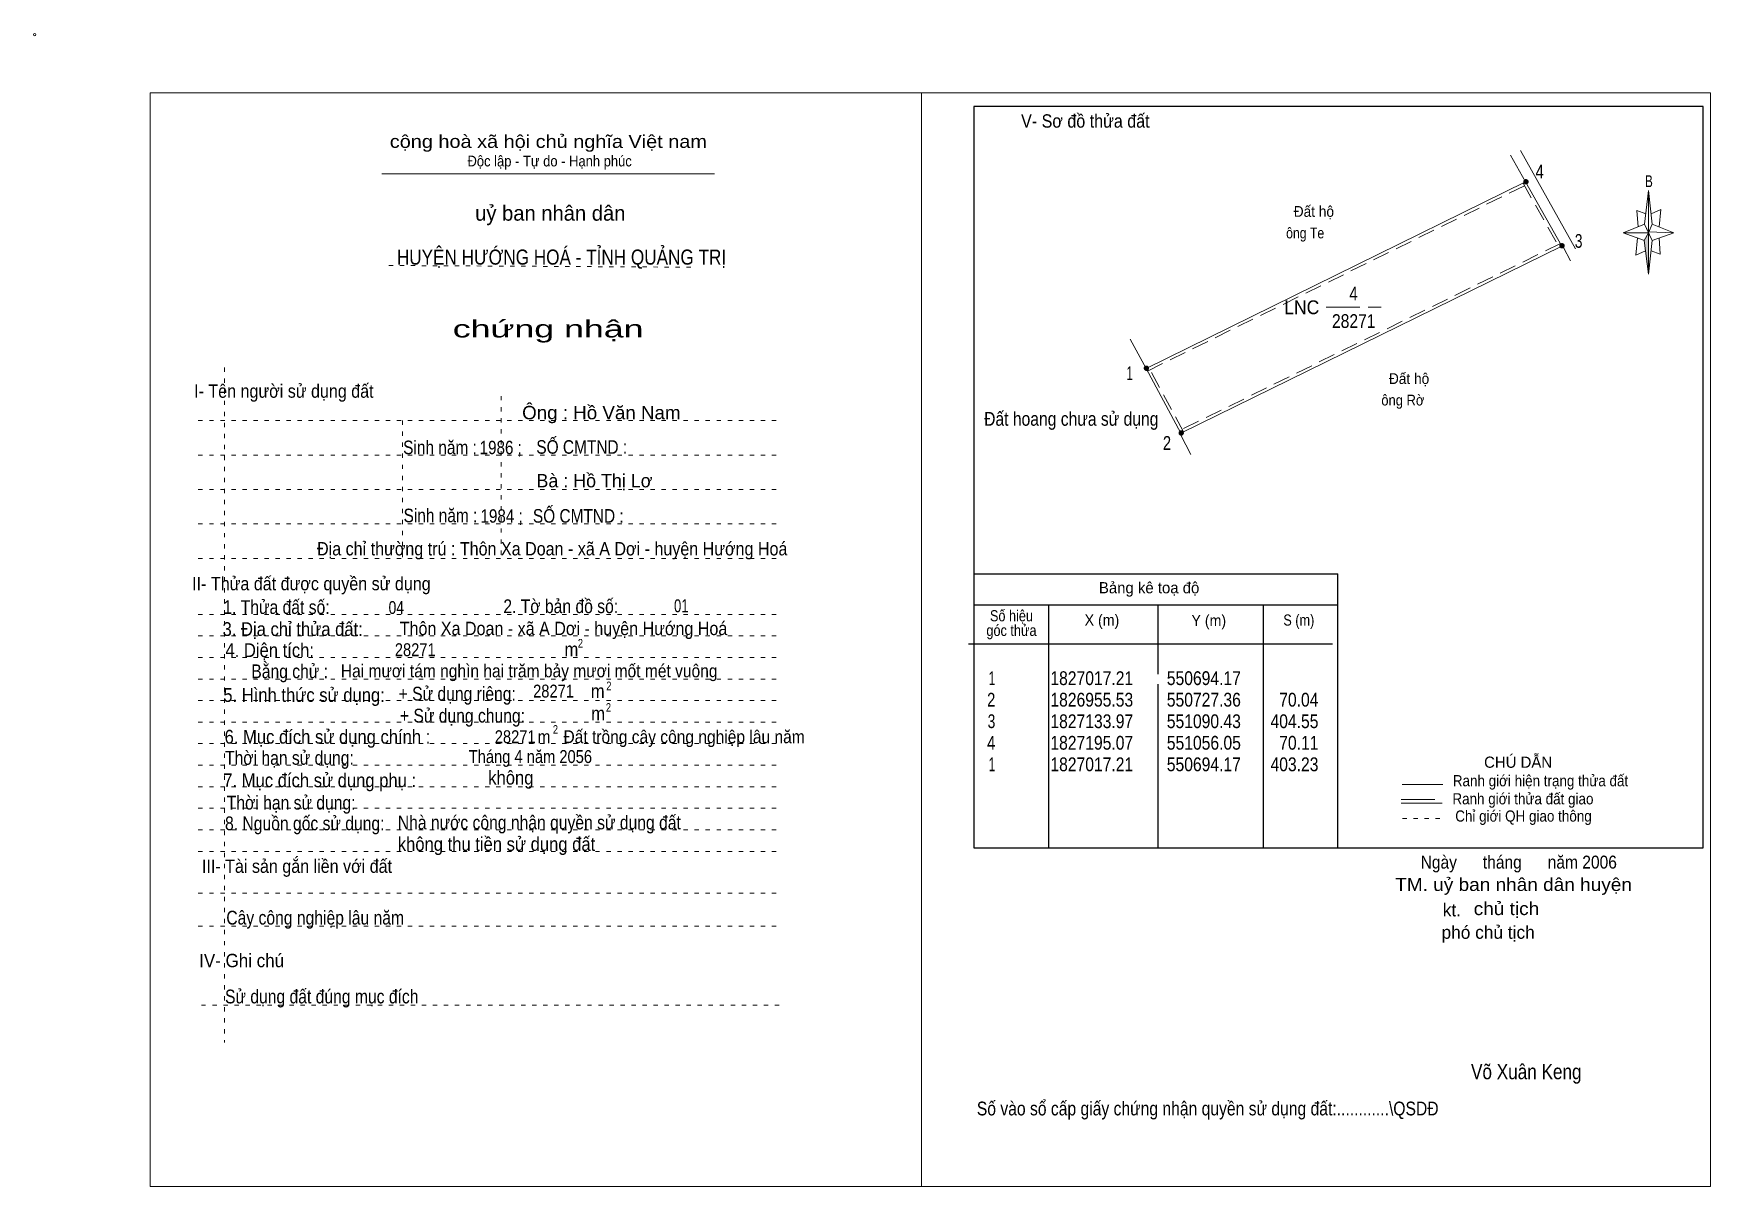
# Model space of a CAD drawing. Header units: centimetres. Extents: x -1.6 to 37.4, y -1.3 to 25.5.
import ezdxf
from ezdxf.enums import TextEntityAlignment as Align

# ---------------------------------------------------------------- set-up
doc = ezdxf.new("R2010")
doc.units = ezdxf.units.CM
doc.header["$LTSCALE"] = 0.13
for name, pattern in [('DOTTED', [1.5, 0.3, -1.2]), ('LONG_DASHED', [7.5, 6, -1.5]), ('MEDIUM_DASHED', [4.5, 3, -1.5])]:
    doc.linetypes.add(name, pattern=pattern)
for name, color, linetype, lineweight in [('1', 7, 'DOTTED', 13), ('10', 7, 'Continuous', 13), ('2', 7, 'Continuous', 25), ('3', 7, 'Continuous', 13), ('30', 7, 'Continuous', 13), ('32', 7, 'LONG_DASHED', 13), ('33', 7, 'LONG_DASHED', 13), ('35', 7, 'Continuous', 13)]:
    doc.layers.add(name, color=color, linetype=linetype, lineweight=lineweight)

msp = doc.modelspace()

# ---------------------------------------------------------------- hatches: boundary and pattern name
at = {"layer": '30'}
msp.add_hatch(color=256, dxfattribs=at).paths.add_polyline_path([(35.91, 20.87), (35.91, 19.91), (35.81, 20.69)])
at = {"layer": '32'}
for points in [[(33.1172, 22.0546, 1), (33.0172, 22.0546, 1)], [(33.9542, 20.5671, 1), (33.8542, 20.5671, 1)], [(24.3067, 17.7244, 1), (24.2067, 17.7244, 1)], [(25.1148, 16.2227, 1), (25.0148, 16.2227, 1)]]:
    msp.add_hatch(color=256, dxfattribs=at).paths.add_polyline_path(points)

# ---------------------------------------------------------------- linework, layer by layer
at = {"layer": '1', "linetype": 'Continuous'}
msp.add_line((6.51, 22.24), (14.23, 22.24), dxfattribs=at)
at = {"layer": '1'}
for p, q in [((6.67, 20.11), (13.82, 20.07)), ((2.86, 17.74), (2.86, 2.07)), ((9.28, 17.08), (9.28, 13.31)), ((2.25, 16.51), (15.75, 16.51)), ((6.99, 16.51), (6.99, 13.31)), ((2.25, 15.71), (15.75, 15.71)), ((2.25, 14.91), (15.75, 14.91)), ((2.25, 14.11), (15.75, 14.11)), ((2.25, 13.31), (15.75, 13.31)), ((2.25, 12.01), (15.75, 12.01)), ((2.25, 11.51), (15.75, 11.51)), ((2.25, 11.01), (15.75, 11.01)), ((2.25, 10.51), (15.75, 10.51)), ((2.25, 10.01), (15.75, 10.01)), ((2.25, 9.51), (15.75, 9.51)), ((2.25, 9.01), (15.75, 9.01)), ((2.25, 8.51), (15.75, 8.51)), ((2.25, 8.01), (15.75, 8.01)), ((2.25, 7.51), (15.75, 7.51)), ((2.25, 7.01), (15.75, 7.01)), ((2.25, 6.51), (15.75, 6.51)), ((2.25, 5.54), (15.75, 5.54)), ((2.25, 4.77), (15.75, 4.77)), ((2.32, 2.94), (15.82, 2.94))]:
    msp.add_line(p, q, dxfattribs=at)
at = {"layer": '10'}
for p, q in [((33.06, 22.05), (32.71, 22.67)), ((34.22, 20.5), (32.94, 22.78)), ((33.94, 20.53), (34.1, 20.22)), ((23.88, 18.4), (24.25, 17.72)), ((25.06, 16.17), (25.29, 15.72))]:
    msp.add_line(p, q, dxfattribs=at)
at = {"layer": '10', "linetype": 'MEDIUM_DASHED'}
for p, q in [((24.28, 17.66), (33.09, 21.99)), ((33, 22.02), (33.84, 20.53)), ((33.87, 20.62), (25.03, 16.28)), ((25.12, 16.25), (24.31, 17.75))]:
    msp.add_line(p, q, dxfattribs=at)
at = {"layer": '10'}
msp.add_lwpolyline([(25.06, 16.22), (24.25, 17.72), (33.06, 22.05), (33.9, 20.56)], close=True, dxfattribs=at)
msp.add_circle((-1.55, 25.47), 0.025, dxfattribs=at)
at = {"layer": '2'}
for p, q in [((20.25, 12.95), (28.7, 12.95)), ((28.7, 6.59), (28.7, 12.95)), ((20.25, 12.23), (28.7, 12.23)), ((21.99, 6.59), (21.99, 12.23)), ((24.53, 10.89), (24.53, 12.23)), ((26.97, 12.23), (26.97, 6.59)), ((20.13, 11.33), (28.58, 11.33)), ((24.53, 10.62), (24.53, 11.12)), ((24.53, 6.59), (24.53, 10.39))]:
    msp.add_line(p, q, dxfattribs=at)
msp.add_lwpolyline([(37.18, 23.8), (20.25, 23.8), (20.25, 6.59), (37.18, 6.59)], close=True, dxfattribs=at)
at = {"layer": '3'}
msp.add_line((19.04, 24.12), (19.04, -1.27), dxfattribs=at)
for points in [[(19.04, 24.12), (1.13, 24.12), (1.13, -1.27), (19.04, -1.27)], [(19.04, -1.27), (37.35, -1.27), (37.35, 24.12), (19.04, 24.12)]]:
    msp.add_lwpolyline(points, dxfattribs=at)
at = {"layer": '30'}
for p, q in [((35.82, 21.07), (35.91, 21.85)), ((36, 21.07), (36.5, 20.87)), ((35.82, 20.69), (35.32, 20.87)), ((36, 20.69), (35.91, 19.91)), ((36.16, 20.75), (36.18, 20.37)), ((36.18, 20.37), (35.97, 20.45))]:
    msp.add_line(p, q, dxfattribs=at)
for points in [[(35.91, 21.85), (36, 21.07), (35.91, 20.87)], [(35.91, 20.87), (35.32, 20.87), (35.82, 21.07), (36, 20.69), (36.5, 20.87), (35.91, 20.89)], [(35.91, 20.87), (35.91, 19.91), (35.81, 20.69)]]:
    msp.add_lwpolyline(points, close=True, dxfattribs=at)
for points in [[(35.97, 21.31), (36.2, 21.41), (36.16, 21.01)], [(35.91, 20.87), (35.82, 21.07), (35.32, 20.87)], [(35.85, 21.31), (35.64, 21.39), (35.67, 21.01)], [(35.66, 20.75), (35.62, 20.35), (35.84, 20.45)], [(35.91, 20.87), (36, 20.69), (36.5, 20.87)]]:
    msp.add_lwpolyline(points, dxfattribs=at)
at = {"layer": '32'}
for centre in [(33.0672, 22.0546), (33.9042, 20.5671), (24.2567, 17.7244), (25.0648, 16.2227)]:
    msp.add_circle(centre, 0.05, dxfattribs=at)
at = {"layer": '33'}
msp.add_line((28.43, 19.14), (29.71, 19.14), dxfattribs=at)
at = {"layer": '35'}
for p, q in [((30.19, 8.06), (31.14, 8.06)), ((30.17, 7.63), (31.12, 7.63))]:
    msp.add_line(p, q, dxfattribs=at)
at = {"layer": '35', "linetype": 'LONG_DASHED'}
msp.add_line((30.17, 7.71), (31.12, 7.71), dxfattribs=at)
at = {"layer": '35', "linetype": 'DOTTED'}
msp.add_line((30.2, 7.27), (31.19, 7.27), dxfattribs=at)

# ---------------------------------------------------------------- texts
at = {"layer": '1'}
for s, height, width, p in [('V- Sơ đồ thửa đất', 0.31, 0.9, (22.84, 23.31)), ('cộng hoà xã hội chủ nghĩa Việt nam', 0.3, 1.15, (10.375, 22.84)), ('Độc lập - Tự do - Hạnh phúc', 0.25, 0.9, (10.405, 22.41)), ('chứng nhận', 0.4, 1.55, (10.37, 18.44)), ('I- Tên người sử dụng đất', 0.31, 0.9, (4.235, 17.04)), ('II- Thửa đất được quyền sử dụng', 0.31, 0.9, (4.875, 12.57)), ('III- Tài sản gắn liền với đất', 0.31, 0.9, (4.54, 6.01)), ('IV- Ghi chú', 0.31, 0.95, (3.255, 3.82))]:
    msp.add_text(s, height=height, dxfattribs=dict(at, width=width)).set_placement(p, align=Align.CENTER)
msp.add_text('uỷ ban nhân dân', height=0.35, dxfattribs=at).set_placement((10.42, 21.15), align=Align.CENTER)
at = {"layer": '10'}
for s, width, p in [('  Đất hộ', 0.95, (27.5, 21.24)), ('ông Te', 0.85, (27.5, 20.74)), ('  Đất hộ', 0.95, (29.71, 17.36)), ('ông Rờ', 0.9, (29.71, 16.86))]:
    msp.add_text(s, height=0.25, dxfattribs=dict(at, width=width)).set_placement(p)
for s, height, width, p in [('Ông : Hồ Văn Nam', 0.31, 1.05, (11.605, 16.54)), ('Sinh năm :', 0.3149, 0.85, (7.86, 15.73)), ('1986 ;', 0.31, 0.85, (9.27, 15.73)), ('SỐ CMTND :', 0.3149, 0.85, (11.15, 15.74)), ('Sinh năm :', 0.3149, 0.85, (7.87, 14.15)), ('1984 ;', 0.31, 0.85, (9.29, 14.14)), ('SỐ CMTND :', 0.3149, 0.85, (11.07, 14.14)), ('Địa chỉ thường trú : Thôn Xa Doan - xã A Dơi - huyện Hướng Hoá', 0.31, 0.9, (10.465, 13.38)), ('04', 0.3, 0.8, (6.845, 12.02)), ('01', 0.3, 0.75, (13.46, 12.06)), (' Thôn Xa Doan - xã A Dơi - huyện Hướng Hoá', 0.31, 0.9, (10.675, 11.53)), ('28271', 0.3, 0.85, (7.285, 11.04)), ('Hai mươi tám nghìn hai trăm bảy mươi mốt mét vuông ', 0.3, 0.9, (9.98, 10.55)), ('28271', 0.3, 0.85, (10.495, 10.08)), ('m   Đất trồng cây công nghiệp lâu năm ', 0.3, 0.9, (13.275, 9.02)), ('28271', 0.3, 0.85, (9.605, 9.02)), ('Tháng 4 năm 2056 ', 0.3, 0.85, (10.005, 8.56)), ('Ngày      tháng      năm 2006', 0.3, 0.9, (32.9, 6.11)), ('TM. uỷ ban nhân dân huyện', 0.3, 1.1, (32.78, 5.59)), ('chủ tịch', 0.3, 1.1, (32.615, 5.03)), ('Võ Xuân Keng ', 0.35, 0.85, (33.13, 1.22))]:
    msp.add_text(s, height=height, dxfattribs=dict(at, width=width)).set_placement(p, align=Align.CENTER)
for s, height, p in [('Bà : Hồ Thị Lơ', 0.31, (11.445, 14.96)), ('kt.  ', 0.3, (31.46, 5)), ('phó chủ tịch ', 0.3, (32.245, 4.48))]:
    msp.add_text(s, height=height, dxfattribs=at).set_placement(p, align=Align.CENTER)
at = {"layer": '2'}
for s, height, width, p in [('HUYỆN HƯỚNG HOÁ - TỈNH QUẢNG TRỊ', 0.35, 0.85, (10.68, 20.13)), ('Số hiệu', 0.2591, 0.85, (21.125, 11.85)), ('3. Địa chỉ thửa đất:', 0.32, 0.9, (4.44, 11.51)), ('góc thửa', 0.2591, 0.85, (21.125, 11.51)), ('X (m)', 0.2591, 0.95, (23.225, 11.75)), ('Y (m)', 0.2591, 0.95, (25.705, 11.74)), ('S (m)', 0.2591, 0.85, (27.795, 11.75)), ('Số vào sổ cấp giấy chứng nhận quyền sử dụng đất:............\\QSDĐ', 0.32, 0.85, (25.68, 0.38))]:
    msp.add_text(s, height=height, dxfattribs=dict(at, width=width)).set_placement(p, align=Align.CENTER)
for s, height, width, p in [('Đất hoang chưa sử dụng', 0.32, 0.85, (20.49, 16.39)), ('1. Thửa đất số:', 0.32, 0.85, (2.83, 12.02)), ('2. Tờ bản đồ số:', 0.32, 0.85, (9.33, 12.04)), ('4. Diện tích:', 0.32, 0.9, (2.88, 11.02)), ('m', 0.32, 0.9, (10.75, 11.04)), ('2', 0.2, 0.8, (11.06, 11.24)), ('Bằng chử :', 0.32, 0.85, (3.48, 10.53)), ('5. Hình thức sử dụng:', 0.32, 0.9, (2.83, 9.98)), ('+ Sử dụng riêng:', 0.32, 0.85, (6.9, 10.01)), ('m', 0.32, 0.9, (11.36, 10.07)), ('2', 0.2, 0.8, (11.72, 10.25)), ('+ Sử dụng chung:', 0.32, 0.85, (6.93, 9.5)), ('m', 0.32, 0.9, (11.37, 9.55)), ('2', 0.2, 0.8, (11.71, 9.75)), ('6. Mục đích sử dụng chính : ', 0.32, 0.9, (2.86, 9.01)), ('2', 0.2, 0.8, (10.48, 9.24)), ('Thời hạn sử dụng: ', 0.32, 0.85, (2.87, 8.52)), ('7. Mục đích sử dụng phụ : ', 0.32, 0.9, (2.83, 8)), ('không', 0.32, 0.9, (8.98, 8.06)), ('Thời hạn sử dụng: ', 0.32, 0.85, (2.91, 7.48)), ('8. Nguồn gốc sử dụng: ', 0.32, 0.85, (2.87, 7)), ('Nhà nước công nhận quyền sử dụng đất ', 0.32, 0.85, (6.88, 7.02)), ('không thu tiền sử dụng đất', 0.32, 0.9, (6.88, 6.52)), ('Cây công nghiệp lâu năm', 0.32, 0.85, (2.9, 4.81)), ('Sử dụng đất đúng mục đích', 0.32, 0.85, (2.87, 2.98))]:
    msp.add_text(s, height=height, dxfattribs=dict(at, width=width)).set_placement(p)
msp.add_text('Bảng kê toạ độ', height=0.2591, dxfattribs=at).set_placement((24.32, 12.5), align=Align.CENTER)
at = {"layer": '30', "width": 0.75}
msp.add_text('B', height=0.2756, dxfattribs=at).set_placement((35.92, 21.93), align=Align.CENTER)
at = {"layer": '30'}
for s, width, p in [('1', 0.65, (20.75, 10.37)), ('1827017.21', 0.85, (23.95, 10.37)), ('550694.17', 0.85, (26.45, 10.37)), ('550694.17', 0.85, (26.45, 10.37)), ('2', 0.8, (20.75, 9.87)), ('1826955.53', 0.85, (23.95, 9.87)), ('550727.36', 0.85, (26.45, 9.87)), ('70.04', 0.85, (28.25, 9.87)), ('3', 0.75, (20.75, 9.37)), ('1827133.97', 0.85, (23.95, 9.37)), ('551090.43', 0.85, (26.45, 9.37)), ('404.55', 0.85, (28.25, 9.37)), ('4', 0.8, (20.75, 8.87)), ('1827195.07', 0.85, (23.95, 8.87)), ('551056.05', 0.85, (26.45, 8.87)), ('70.11', 0.85, (28.25, 8.87)), ('1', 0.65, (20.75, 8.37)), ('1827017.21', 0.85, (23.95, 8.37)), ('550694.17', 0.85, (26.45, 8.37)), ('403.23', 0.85, (28.25, 8.37))]:
    msp.add_text(s, height=0.32, dxfattribs=dict(at, width=width)).set_placement(p, align=Align.RIGHT)
at = {"layer": '32'}
for s, width, p in [('4', 0.8, (33.385, 22.13)), ('3', 0.75, (34.29, 20.52)), ('1', 0.65, (23.87, 17.45)), ('2', 0.8, (24.735, 15.83))]:
    msp.add_text(s, height=0.32, dxfattribs=dict(at, width=width)).set_placement(p, align=Align.CENTER)
at = {"layer": '33'}
for s, width, p in [('4', 0.8, (29.065, 19.3)), ('28271', 0.85, (29.07, 18.66))]:
    msp.add_text(s, height=0.32, dxfattribs=dict(at, width=width)).set_placement(p, align=Align.CENTER)
at = {"layer": '33', "width": 0.95}
msp.add_text('LNC', height=0.32, dxfattribs=at).set_placement((28.27, 18.98), align=Align.RIGHT)
at = {"layer": '35'}
msp.add_text('CHÚ DẪN', height=0.2591, dxfattribs=at).set_placement((32.885, 8.45), align=Align.CENTER)
at = {"layer": '35', "width": 0.9}
for s, p in [('Ranh giới hiện trạng thửa đất', (33.405, 8.02)), ('Ranh giới thửa đất giao ', (33.04, 7.6)), ('Chỉ giới QH giao thông', (33.01, 7.2))]:
    msp.add_text(s, height=0.2591, dxfattribs=at).set_placement(p, align=Align.CENTER)

doc.saveas('drawing.dxf')
